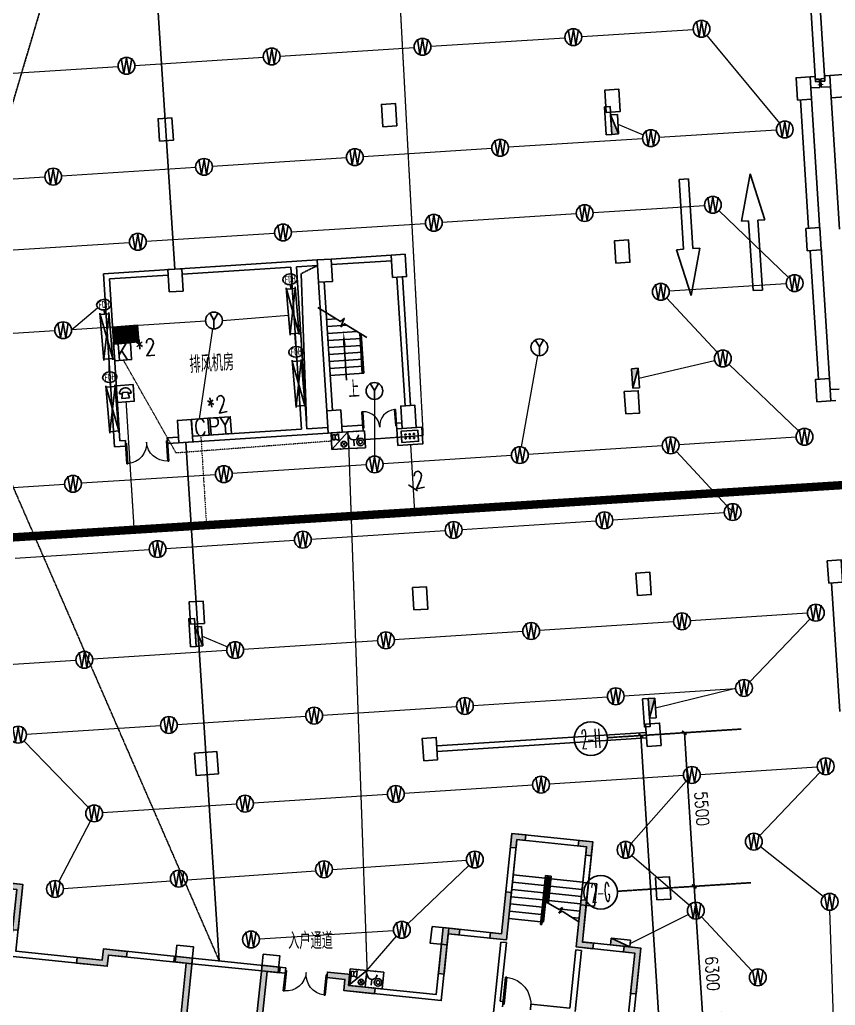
# Model space of a CAD drawing. Extents: x -781653 to 929899, y -292639 to -18670.
# Drawn here: x -166968 to -137825, y -171600 to -136385 of the extents above; entities that cross this region are included whole.
import ezdxf
from ezdxf.enums import TextEntityAlignment as Align

# ---------------------------------------------------------------- set-up
doc = ezdxf.new("R2010")
doc.units = 0
doc.header["$LTSCALE"] = 10
doc.header["$MEASUREMENT"] = 0
for name, pattern in [('ACAD_ISO11W100', [33.5, 12, -3, 12, -3, 0.5, -3]), ('BORDER', [1.75, 0.5, -0.25, 0.5, -0.25, 0, -0.25]), ('CENTER', [2, 1.25, -0.25, 0.25, -0.25]), ('DASH', [0.35, 0.25, -0.1]), ('DASHDOT', [1, 0.5, -0.25, 0, -0.25]), ('DASHED', [0.75, 0.5, -0.25]), ('DIVIDE2', [0.625, 0.25, -0.125, 0, -0.125, 0, -0.125])]:
    doc.linetypes.add(name, pattern=pattern)
doc.layers.get('0').update_dxf_attribs({"linetype": 'CONTINUOUS'})
doc.layers.get('Defpoints').update_dxf_attribs({"linetype": 'CONTINUOUS'})
for name, color, linetype in [('A-STAIRS', 9, 'CONTINUOUS'), ('AC-DUCT', 4, 'CONTINUOUS'), ('AXIS', 3, 'CONTINUOUS'), ('AXIS_TEXT', 7, 'CONTINUOUS'), ('COLU', 1, 'CONTINUOUS'), ('DIM_SYMB', 3, 'CONTINUOUS'), ('DOTE', 8, 'CENTER'), ('JPS-X', 1, 'BORDER'), ('JPS-XHS', 7, 'CONTINUOUS'), ('K-防火阀', 7, 'CONTINUOUS'), ('PUB_DIM', 3, 'CONTINUOUS'), ('RD-equip', 3, 'CONTINUOUS'), ('RD-text', 4, 'CONTINUOUS'), ('road', 7, 'CONTINUOUS'), ('solid', 252, 'CONTINUOUS'), ('STAIR', 9, 'CONTINUOUS'), ('TEXT', 7, 'CONTINUOUS'), ('wall', 8, 'CONTINUOUS'), ('wall-jg', 7, 'CONTINUOUS'), ('WINDOW', 4, 'CONTINUOUS'), ('消防加墙', 2, 'CONTINUOUS'), ('结构墙', 7, 'CONTINUOUS'), ('行车方向', 4, 'CONTINUOUS'), ('行车线', 207, 'CONTINUOUS')]:
    doc.layers.add(name, color=color, linetype=linetype)
doc.layers.add('RD-line', color=2, linetype='CONTINUOUS', lineweight=0)
doc.layers.get('DOTE').off()
doc.styles.add('_TCH_AXIS', font='COMPLEX', dxfattribs={"bigfont": 'GBCBIG'})
doc.styles.add('COMPLEX', font='COMPLEX')
doc.styles.add('DIM_FONT', font='SIMPLEX', dxfattribs={"width": 0.8, "bigfont": 'HZTXT'})
doc.styles.add('FS1', font='txt4', dxfattribs={"width": 0.8, "bigfont": 'fstxt'})
doc.styles.add('FS2', font='tjromans.shx', dxfattribs={"width": 0.8, "bigfont": 'tjhztxt.shx'})
doc.styles.add('K-KHZ', font='', dxfattribs={"width": 0.8})
doc.styles.get("Standard").update_dxf_attribs({"font": 'GBENOR', "bigfont": 'GBCBIG'})
doc.styles.get('K-KHZ').set_extended_font_data('SimSun')
doc.dimstyles.new('DIMN300', dxfattribs={"dimscale": 3, "dimtxt": 300, "dimasz": 100, "dimexe": 250, "dimexo": 300, "dimgap": 150, "dimtad": 1, "dimdec": 0, "dimzin": 0, "dimdsep": 46, "dimtxsty": 'DIM_FONT', "dimblk": 'ARCHTICK', "dimcen": 0.09, "dimclrt": 7, "dimazin": 2, "dimtfac": 1, "dimtdec": 0, "dimtix": 1, "dimtmove": 2, "dimatfit": 3, "dimfxl": 0, "dimtolj": 1, "dimtzin": 0, "dimarcsym": 0})

# ---------------------------------------------------------------- blocks, each defined once
blk = doc.blocks.new('$DorLib2D$00000001')
for p, q in [((0.45, 0.975), (0.5, 0.975)), ((0.45, 0), (0.45, 0.975)), ((0.5, 0), (0.5, 0.975)), ((0.5, 0), (0.45, 0))]:
    blk.add_line(p, q)
at = {"lineweight": 13}
blk.add_arc((0.475, 0), 0.975, 91.4693, 180, dxfattribs=at)
blk = doc.blocks.new('A$C48097694')
at = {"layer": 'DIM_SYMB', "color": 8}
blk.add_lwpolyline([(32750, 13670, 0, 0, 0), (32750, 15593, 0, 0, 0), (34050, 15593, 0, 0, 0), (34050, 14750, 80, 0, 0), (34050, 14450, 0, 0, 0)], format="xyseb", dxfattribs=at)
at = {"layer": 'STAIR', "color": 8}
for p, q in [((33300, 15230), (32150, 15230)), ((33300, 15330), (33500, 15330)), ((33300, 15330), (33300, 13570)), ((33350, 15280), (33350, 13570)), ((33350, 15280), (33450, 15280)), ((33400, 15230), (33350, 15230)), ((33400, 15230), (33400, 14397)), ((33400, 15230), (33450, 15230)), ((33400, 15230), (33400, 13670)), ((33450, 15280), (33450, 14374)), ((33500, 15330), (33500, 14352)), ((33500, 15230), (34650, 15230)), ((33300, 14970), (32150, 14970)), ((33400, 14970), (33350, 14970)), ((33400, 14970), (33450, 14970)), ((33500, 14970), (34650, 14970)), ((33300, 14710), (32150, 14710)), ((33300, 14450), (32150, 14450)), ((33400, 14710), (33350, 14710)), ((33400, 14450), (33350, 14450)), ((33400, 14710), (33450, 14710)), ((33400, 14450), (33450, 14450)), ((33500, 14710), (34650, 14710)), ((33500, 14450), (34650, 14450)), ((33300, 14190), (32150, 14190)), ((33400, 14190), (33350, 14190)), ((33911, 14172), (33400, 14397)), ((34017, 14253), (33911, 14172)), ((33912, 14037), (34017, 14253)), ((34018, 14119), (33912, 14037)), ((33987, 14190), (34650, 14190)), ((34650, 13804), (34018, 14119)), ((33300, 13930), (32150, 13930)), ((33400, 13930), (33350, 13930)), ((34397, 13930), (34650, 13930)), ((33300, 13670), (32150, 13670)), ((33350, 13570), (33300, 13570)), ((33400, 13670), (33350, 13670))]:
    blk.add_line(p, q, dxfattribs=at)
at = {"layer": 'wall', "color": 8}
for p, q in [((31950, 10600), (31950, 12800)), ((31950, 12800), (32150, 12800)), ((32150, 10700), (32150, 12800)), ((34650, 12800), (34650, 10700)), ((34850, 12800), (34650, 12800)), ((34850, 12800), (34850, 10600)), ((31950, 9700), (31950, 10600)), ((32250, 10700), (32150, 10700)), ((32250, 10500), (32250, 10700)), ((34650, 10700), (33250, 10700)), ((33250, 10700), (33250, 10500))]:
    blk.add_line(p, q, dxfattribs=at)
at = {"layer": 'WINDOW', "color": 8, "xscale": -1000, "yscale": 1000, "zscale": -1000}
blk.add_blockref('$DorLib2D$00000001', (32750, 10600), dxfattribs=at)
blk = doc.blocks.new('A$C2AE17321')
at = {"layer": 'solid'}
h = blk.add_hatch(color=256, dxfattribs=at)
h.paths.add_polyline_path([(32050, 16700), (31950, 16700), (31950, 16600), (32050, 16600)])
h.paths.add_polyline_path([(32450, 16700), (32050, 16700), (32050, 16600), (32450, 16600)])
h.paths.add_polyline_path([(32450, 16600), (32050, 16600), (32050, 16200), (32150, 16200), (32150, 16500), (32450, 16500)])
h.paths.add_polyline_path([(32050, 16600), (31950, 16600), (31950, 16200), (32050, 16200)])
h = blk.add_hatch(color=256, dxfattribs=at)
h.paths.add_polyline_path([(34750, 16700), (34350, 16700), (34350, 16600), (34750, 16600)])
h.paths.add_polyline_path([(34850, 16700), (34750, 16700), (34750, 16600), (34850, 16600)])
h.paths.add_polyline_path([(34850, 16600), (34750, 16600), (34750, 16200), (34850, 16200)])
h.paths.add_polyline_path([(34750, 16600), (34350, 16600), (34350, 16500), (34650, 16500), (34650, 16200), (34750, 16200)])
for points in [[(31950, 13100), (31950, 14600), (32150, 14600), (32150, 14400), (32150, 12900), (31550, 12900), (31550, 13100)], [(35250, 13100), (35250, 12900), (34650, 12900), (34650, 14400), (34650, 14600), (34850, 14600), (34850, 13100)], [(14550, 12900), (14550, 11450), (14750, 11450), (14750, 13100), (14150, 13100), (14150, 12900)], [(30050, 12900), (30050, 11450), (29850, 11450), (29850, 13100), (30450, 13100), (30450, 12900)], [(36950, 13100), (36950, 11450), (36750, 11450), (36750, 12900), (36350, 12900), (36350, 13100)], [(18050, 10900), (18700, 10900), (18700, 11100), (17850, 11100), (17850, 10700), (16950, 10700), (16950, 10500), (18050, 10500)], [(21050, 11100), (21050, 9100), (20850, 9100), (20850, 10900), (20400, 10900), (20400, 11100)], [(23550, 11100), (23550, 9100), (23750, 9100), (23750, 10900), (24200, 10900), (24200, 11100)], [(26550, 10900), (25900, 10900), (25900, 11100), (26750, 11100), (26750, 10700), (27650, 10700), (27650, 10500), (26550, 10500)]]:
    blk.add_hatch(color=256, dxfattribs=at).paths.add_polyline_path(points)
at = {"layer": 'wall-jg'}
for points in [[(31950, 16200), (32150, 16200), (32150, 16500), (32450, 16500), (32450, 16700), (31950, 16700), (31950, 16200)], [(34850, 16200), (34650, 16200), (34650, 16500), (34350, 16500), (34350, 16700), (34850, 16700), (34850, 16200)], [(14150, 13100), (14750, 13100), (14750, 11450), (14550, 11450), (14550, 12900), (14150, 12900), (14150, 13100)], [(30450, 13100), (29850, 13100), (29850, 11450), (30050, 11450), (30050, 12900), (30450, 12900), (30450, 13100)], [(36350, 13100), (36950, 13100), (36950, 11450), (36750, 11450), (36750, 12900), (36350, 12900), (36350, 13100)]]:
    blk.add_lwpolyline(points, dxfattribs=at)
for points in [[(32150, 14600), (31950, 14600), (31950, 13100), (31550, 13100), (31550, 12900), (32150, 12900), (32150, 14400), (32150, 14400)], [(34850, 14600), (34850, 13100), (35250, 13100), (35250, 12900), (34650, 12900), (34650, 14400), (34650, 14400), (34650, 14600)], [(16950, 10500), (18050, 10500), (18050, 10900), (18700, 10900), (18700, 11100), (17850, 11100), (17850, 10700), (16950, 10700)], [(21050, 11100), (21050, 9100), (20850, 9100), (20850, 10900), (20400, 10900), (20400, 11100)], [(23550, 11100), (23550, 9100), (23750, 9100), (23750, 10900), (24200, 10900), (24200, 11100)], [(27650, 10500), (26550, 10500), (26550, 10900), (25900, 10900), (25900, 11100), (26750, 11100), (26750, 10700), (27650, 10700)]]:
    blk.add_lwpolyline(points, close=True, dxfattribs=at)
blk = doc.blocks.new('$DorLib2D$00000002')
for p, q in [((-0.5, 0), (-0.5, 0.4875)), ((-0.475, 0.4875), (-0.5, 0.4875)), ((-0.475, 0), (-0.475, 0.4875)), ((0.475, 0), (0.475, 0.4875)), ((0.475, 0.4875), (0.5, 0.4875)), ((0.5, 0), (0.5, 0.4875)), ((-0.5, 0), (-0.475, 0)), ((0.5, 0), (0.475, 0))]:
    blk.add_line(p, q)
at = {"lineweight": 13}
for centre, start, end in [((-0.4875, 0), 0, 88.53072), ((0.4875, 0), 91.46928, 180)]:
    blk.add_arc(centre, 0.4875, start, end, dxfattribs=at)
blk = doc.blocks.new('A$C1C157CE4')
at = {"layer": '行车线', "linetype": 'DASH', "ltscale": 3000}
for points in [[(4167, 2967), (1667, 2967), (1667, 3217), (0, 2800), (1667, 2383), (1667, 2633), (4167, 2633)], [(2531, 833), (2531, 583), (31, 583), (31, 250), (2531, 250), (2531, 0), (4198, 417)]]:
    blk.add_lwpolyline(points, close=True, dxfattribs=at)
blk = doc.blocks.new('A$C24C54C7C')
at = {"layer": 'DIM_SYMB', "linetype": 'ByBlock'}
blk.add_lwpolyline([(1681, 0), (903, 550), (766, 454), (902, 743), (765, 647), (0, 1188)], dxfattribs=at)
at = {"layer": 'STAIR', "linetype": 'ByBlock'}
for p, q in [((196, 2455), (1396, 2455)), ((196, 1049), (196, 2455)), ((196, 2205), (1396, 2205)), ((246, 1014), (246, 2455)), ((196, 1955), (1396, 1955)), ((196, 1705), (1396, 1705)), ((196, 1455), (1396, 1455)), ((196, 1205), (1396, 1205)), ((330, 955), (1396, 955)), ((683, 705), (1396, 705)), ((1037, 455), (1396, 455))]:
    blk.add_line(p, q, dxfattribs=at)
blk.add_lwpolyline([(821, 1155), (821, 2665)], dxfattribs=at)
blk.add_lwpolyline([(821, 895, 0, 100, 0), (821, 1415, 200, 200, 0)], format="xyseb", dxfattribs=at)
blk = doc.blocks.new('A$C7EC620A8')
at = {"layer": 'COLU'}
for points in [[(210121, 80678), (210620, 80710), (210569, 81508), (210070, 81476), (210121, 80678)], [(211319, 80755), (211818, 80787), (211766, 81585), (211268, 81553), (211319, 80755)], [(203286, 80238), (203784, 80270), (203733, 81068), (203234, 81036), (203286, 80238)], [(195302, 79724), (195801, 79756), (195750, 80555), (195251, 80523), (195302, 79724)], [(187319, 79211), (187817, 79243), (187766, 80041), (187267, 80009), (187319, 79211)], [(210468, 75289), (210967, 75321), (210916, 76119), (210417, 76087), (210468, 75289)], [(203632, 74849), (204131, 74881), (204080, 75679), (203581, 75647), (203632, 74849)], [(195649, 74335), (196148, 74367), (196096, 75166), (195597, 75134), (195649, 74335)], [(193004, 74165), (193503, 74197), (193452, 74996), (192953, 74964), (193004, 74165)], [(187665, 73822), (188164, 73854), (188113, 74652), (187614, 74620), (187665, 73822)], [(210815, 69900), (211314, 69932), (211262, 70730), (210763, 70698), (210815, 69900)], [(203979, 69460), (204478, 69492), (204427, 70291), (203928, 70259), (203979, 69460)], [(195995, 68947), (196494, 68979), (196443, 69777), (195944, 69745), (195995, 68947)], [(193351, 68776), (193850, 68808), (193799, 69607), (193300, 69575), (193351, 68776)], [(188012, 68433), (188511, 68465), (188460, 69263), (187961, 69231), (188012, 68433)], [(211232, 63413), (211731, 63446), (211680, 64244), (211181, 64212), (211232, 63413)], [(204396, 62974), (204895, 63006), (204844, 63804), (204345, 63772), (204396, 62974)], [(196413, 62460), (196912, 62492), (196860, 63290), (196361, 63258), (196413, 62460)], [(188429, 61946), (188928, 61978), (188877, 62777), (188378, 62745), (188429, 61946)], [(188429, 61946), (188928, 61978), (188877, 62777), (188378, 62745), (188429, 61946)], [(204743, 57585), (205242, 57617), (205191, 58415), (204692, 58383), (204743, 57585)], [(196760, 57071), (197258, 57103), (197207, 57902), (196708, 57869), (196760, 57071)], [(188575, 57346), (189373, 57398), (189425, 56599), (188626, 56548)], [(205096, 52096), (205595, 52128), (205544, 52927), (205045, 52894), (205096, 52096)], [(202367, 51926), (202864, 51875), (202946, 52671), (202449, 52722), (202367, 51926)], [(197059, 51147), (197656, 51086), (197594, 50489), (196997, 50550)], [(187942, 50478), (188539, 50416), (188478, 49819), (187881, 49881)], [(191026, 50160), (191623, 50099), (191561, 49502), (190965, 49563)]]:
    blk.add_lwpolyline(points, close=True, dxfattribs=at)
at = {"layer": '结构墙', "linetype": 'ByBlock'}
for p, q in [((210744, 81519), (210569, 81508)), ((211093, 81542), (211268, 81553)), ((210919, 81130), (210595, 81109)), ((210969, 81133), (211293, 81154)), ((210517, 76094), (210221, 80684)), ((210922, 76020), (210608, 80909)), ((211621, 76064), (211306, 80954)), ((210961, 75421), (211275, 70531)), ((210568, 75295), (210863, 70705)), ((211612, 70352), (211288, 70331)), ((211488, 69943), (211314, 69932)), ((211332, 63420), (211627, 58829))]:
    blk.add_line(p, q, dxfattribs=at)
at = {"layer": '结构墙'}
for p, q in [((210750, 81420), (210744, 81519)), ((210900, 81429), (210750, 81420)), ((210919, 81130), (210900, 81429)), ((211099, 81442), (210950, 81432)), ((210969, 81133), (210950, 81432)), ((211099, 81442), (211093, 81542))]:
    blk.add_line(p, q, dxfattribs=at)
blk = doc.blocks.new('_ArchTick')
at = {"color": 0, "linetype": 'ByBlock', "const_width": 0.4}
blk.add_lwpolyline([(-0.5, -0.5), (0.5, 0.5)], dxfattribs=at)
blk = doc.blocks.new('*D273')
at = {"layer": 'Defpoints', "color": 0}
for p in [(208942, 59609), (206468, 59450), (209347, 53322)]:
    blk.add_point(p, dxfattribs=at)
at = {"layer": 'PUB_DIM', "color": 0, "lineweight": -2}
for p, q in [((208493, 59580), (206093, 59426)), ((206872, 53163), (206468, 59450)), ((208898, 53293), (206498, 53139))]:
    blk.add_line(p, q, dxfattribs=at)
at = {"layer": 'PUB_DIM', "color": 0, "lineweight": -2, "xscale": 150, "yscale": 150, "zscale": 150}
for p, rotation in [((206468, 59450), 93.68132167065988), ((206872, 53163), 273.6813216706599)]:
    blk.add_blockref('_ArchTick', p, dxfattribs=dict(at, rotation=rotation))
at = {"layer": 'PUB_DIM', "color": 7, "insert": (207119, 56335), "char_height": 450, "attachment_point": 5, "rotation": 273.6813, "style": 'DIM_FONT'}
blk.add_mtext('\\A1;6300', dxfattribs=at)
blk = doc.blocks.new('*D274')
at = {"layer": 'Defpoints', "color": 0}
for p in [(206115, 64938), (208589, 65098), (208942, 59609)]:
    blk.add_point(p, dxfattribs=at)
at = {"layer": 'PUB_DIM', "color": 0, "lineweight": -2}
for p, q in [((208140, 65069), (205740, 64914)), ((206468, 59450), (206115, 64938)), ((208493, 59580), (206093, 59426))]:
    blk.add_line(p, q, dxfattribs=at)
at = {"layer": 'PUB_DIM', "color": 0, "lineweight": -2, "xscale": 150, "yscale": 150, "zscale": 150}
for p, rotation in [((206115, 64938), 93.68132167065988), ((206468, 59450), 273.6813216706599)]:
    blk.add_blockref('_ArchTick', p, dxfattribs=dict(at, rotation=rotation))
at = {"layer": 'PUB_DIM', "color": 7, "insert": (206740, 62223), "char_height": 450, "attachment_point": 5, "rotation": 273.6813, "style": 'DIM_FONT'}
blk.add_mtext('\\A1;5500', dxfattribs=at)
blk = doc.blocks.new('*D275')
at = {"layer": 'Defpoints', "color": 0}
for p in [(204556, 64838), (208589, 65098), (211215, 24282)]:
    blk.add_point(p, dxfattribs=at)
at = {"layer": 'PUB_DIM', "color": 0, "lineweight": -2}
for p, q in [((208140, 65069), (204182, 64814)), ((207182, 24022), (204556, 64838)), ((210766, 24253), (206808, 23998))]:
    blk.add_line(p, q, dxfattribs=at)
at = {"layer": 'PUB_DIM', "color": 0, "lineweight": -2, "xscale": 150, "yscale": 150, "zscale": 150}
for p, rotation in [((204556, 64838), 93.68132167043217), ((207182, 24022), 273.6813216704322)]:
    blk.add_blockref('_ArchTick', p, dxfattribs=dict(at, rotation=rotation))
at = {"layer": 'PUB_DIM', "color": 7, "insert": (206318, 44459), "char_height": 450, "attachment_point": 5, "rotation": 273.6813, "style": 'DIM_FONT'}
blk.add_mtext('\\A1;40900', dxfattribs=at)
blk = doc.blocks.new('_AXISO')
blk.add_circle((0, 0), 0.5)
at = {"layer": 'AXIS_TEXT', "style": 'COMPLEX', "width": 1.041667}
blk.add_attdef('A', text='', height=0.56, dxfattribs=at).set_placement((-0.25, -0.28), (0.25, -0.28), align=Align.FIT)
blk = doc.blocks.new('yy')
at = {"layer": 'RD-equip'}
blk.add_circle((0, 0), 200, dxfattribs=at)
at = {"layer": 'RD-equip', "color": 4, "style": 'FS1', "width": 0.8}
blk.add_attdef('Y', text='', height=360, dxfattribs=at).set_placement((0, 0), align=Align.MIDDLE)
blk = doc.blocks.new('$equip$00001630')
for p, q in [((-0.5, 0), (-0.5, -1)), ((0.5, 0), (-0.5, 0)), ((0.5, -1), (0.5, 0)), ((-0.169, -0.5), (-0.169, -0.85)), ((-0.5, -1), (0.5, -1))]:
    blk.add_line(p, q)
for radius in [0.226, 0.113]:
    blk.add_circle((0.227, -0.64), radius)
blk.add_arc((-0.169, -0.2), 0.3, 180, 0)
for p in [(0, 0), (-0.5, -0.5), (0.5, -0.5), (0, -1)]:
    blk.add_point(p)
at = {"flags": 9}
blk.add_attdef('A', (0, 0), '', height=0.00002, dxfattribs=at)
blk.add_attdef('B', text='', height=0.4, dxfattribs=at).set_placement((0.884, -0.7), align=Align.MIDDLE_CENTER)
blk = doc.blocks.new('$equip$00001636')
for p, q in [((0.5, 0), (-0.5, 0)), ((0.5, 0), (-0.5, -1)), ((-0.5, 0), (-0.5, -1)), ((0.5, -1), (0.5, 0)), ((-0.417, -0.135, 0), (-0.417, -0.435, 0)), ((-0.269, -0.135, 0), (-0.417, -0.135, 0)), ((-0.417, -0.435, 0), (-0.269, -0.435, 0)), ((-0.269, -0.185, 0), (-0.069, -0.085, 0)), ((-0.269, -0.435, 0), (-0.269, -0.135, 0)), ((-0.069, -0.485, 0), (-0.269, -0.385, 0)), ((-0.069, -0.085, 0), (-0.069, -0.485, 0)), ((-0.5, -1), (0.5, -1)), ((0.105, -0.602), (0.344, -0.841)), ((0.105, -0.841), (0.344, -0.602))]:
    blk.add_line(p, q)
blk.add_circle((0.225, -0.722), 0.169)
for p in [(0, 0), (-0.5, -0.5), (0.5, -0.5), (0, -1)]:
    blk.add_point(p)
at = {"flags": 9}
blk.add_attdef('A', (0, 0), '', height=0.00002, dxfattribs=at)
blk.add_attdef('B', text='', height=0.4, dxfattribs=at).set_placement((0.884, -0.7), align=Align.MIDDLE_CENTER)
blk = doc.blocks.new('sdfgsdgsdgdsg')
at = {"layer": 'RD-equip', "xscale": 600, "yscale": 600, "zscale": 600, "rotation": 359.9999999999889}
for name, p in [('$equip$00001636', (-300, 600)), ('$equip$00001630', (300, 600))]:
    blk.add_blockref(name, p, dxfattribs=at)
blk = doc.blocks.new('DXHS')
at = {"layer": 'JPS-XHS'}
blk.add_hatch(color=256, dxfattribs=at).paths.add_polyline_path([(-350, 240), (-350, 0), (350, 0)])
at = {"layer": 'JPS-XHS', "linetype": 'Continuous'}
for p, q in [((-350, 240), (-350, 0)), ((-350, 240), (350, 240)), ((-350, 0), (350, 0)), ((350, 240), (350, 0))]:
    blk.add_line(p, q, dxfattribs=at)
at = {"layer": 'JPS-XHS'}
blk.add_line((-350, 240), (350, 0), dxfattribs=at)
blk = doc.blocks.new('XFDH')
at = {"color": 4}
for p, q in [((-73, 0), (-139, 0)), ((-94, -111), (-67, 29)), ((-67, 29), (62, 29)), ((94, -111), (62, 29)), ((139, 0), (71, 0)), ((0, -111), (-94, -111)), ((0, -111), (94, -111))]:
    blk.add_line(p, q, dxfattribs=at)
blk.add_ellipse((0, 0), major_axis=(98.3, 98.3), ratio=1, start_param=5.497787, end_param=8.63938, dxfattribs=at)
at = {"layer": 'RD-equip'}
blk.add_lwpolyline([(-201, 200), (199, 200), (199, -200), (-201, -200)], close=True, dxfattribs=at)
blk = doc.blocks.new('fsdgsdgdfgdgdgdg')
at = {"layer": 'RD-equip', "color": 4}
for p, q in [((-41, 567), (-12, 601)), ((-39, 534), (21, 603)), ((-36, 500), (55, 606)), ((-34, 467), (89, 608)), ((-31, 433), (122, 610)), ((-29, 399), (156, 613)), ((-26, 366), (189, 615)), ((-24, 332), (223, 618)), ((-22, 299), (257, 620)), ((-19, 265), (290, 623)), ((-17, 231), (324, 625)), ((-14, 198), (357, 627)), ((-12, 164), (391, 630)), ((-9, 131), (425, 632)), ((-7, 97), (458, 635)), ((-5, 64), (492, 637)), ((-2, 30), (525, 639)), ((4, 0), (559, 642)), ((37, 3), (593, 644)), ((71, 5), (626, 647)), ((104, 8), (660, 649)), ((138, 10), (693, 652)), ((172, 12), (727, 654)), ((205, 15), (760, 656)), ((239, 17), (794, 659)), ((272, 20), (828, 661)), ((306, 22), (854, 656)), ((340, 25), (857, 622)), ((373, 27), (859, 589)), ((407, 29), (862, 555)), ((440, 32), (864, 521)), ((474, 34), (866, 488)), ((507, 37), (869, 454)), ((541, 39), (871, 421)), ((575, 41), (874, 387)), ((608, 44), (876, 353)), ((642, 46), (879, 320)), ((675, 49), (881, 286)), ((709, 51), (883, 253)), ((743, 54), (886, 219)), ((776, 56), (888, 186)), ((810, 58), (891, 152)), ((843, 61), (893, 118)), ((877, 63), (896, 85))]:
    blk.add_line(p, q, dxfattribs=at)
at = {"layer": 'RD-equip'}
blk.add_lwpolyline([(-43, 598), (854, 663), (897, 65), (0, 0)], close=True, dxfattribs=at)
blk = doc.blocks.new('FI1600K')
at = {"layer": 'K-防火阀'}
for p, q in [((0, -50), (0, 1650)), ((320, 1600), (0, 0)), ((0, 1600), (320, 0)), ((0, 1600), (320, 1600)), ((160, 1600), (160, 1750)), ((320, -50), (320, 1650)), ((0, 0), (320, 0))]:
    blk.add_line(p, q, dxfattribs=at)
at = {"layer": 'K-防火阀', "const_width": 25}
blk.add_lwpolyline([(148, 801, 1), (172, 801, 1)], format="xyb", close=True, dxfattribs=at)
at = {"layer": 'K-防火阀'}
blk.add_ellipse((160, 1940), major_axis=(255, 0), ratio=0.74203, dxfattribs=at)
at = {"layer": 'K-防火阀', "style": 'K-KHZ', "width": 0.65, "flags": 4}
blk.add_attdef('F', text='', height=250, dxfattribs=at).set_placement((160, 1820), align=Align.CENTER)
blk = doc.blocks.new('dafsdgdgdfgh')
at = {"layer": 'RD-equip'}
blk.add_lwpolyline([(300, 400), (300, 0), (-300, 0), (-300, 400)], close=True, dxfattribs=at)
at = {"layer": 'RD-text'}
for points in [[(200, 333), (200, 67), (-200, 67), (-200, 333)], [(-113, 257), (-87, 257), (-87, 237), (-113, 237)], [(-13, 257), (13, 257), (13, 237), (-13, 237)], [(87, 257), (113, 257), (113, 237), (87, 237)], [(-113, 163), (-87, 163), (-87, 143), (-113, 143)], [(-13, 163), (13, 163), (13, 143), (-13, 143)], [(87, 163), (113, 163), (113, 143), (87, 143)]]:
    blk.add_lwpolyline(points, close=True, dxfattribs=at)
blk = doc.blocks.new('A$C447C5B7F')
at = {"layer": 'AXIS', "linetype": 'ByBlock'}
for p, q in [((208140.1, 65068.7), (203371.3, 64761.8)), ((208493.2, 59580), (203724.5, 59273.2))]:
    blk.add_line(p, q, dxfattribs=at)
ref = blk.add_blockref('_AXISO', (202772.6, 64723.3), dxfattribs=dict(at, xscale=1199.999999999985, yscale=1200, zscale=1200, rotation=3.681324481265944))
ref.add_attrib('A', '2-H', dxfattribs={"layer": 'AXIS_TEXT', "linetype": 'ByBlock', "height": 678.82, "rotation": 3.68132, "style": '_TCH_AXIS', "width": 0.318182}).set_placement((202455.7, 64362.8), (203133.1, 64406.4), align=Align.FIT)
ref = blk.add_blockref('_AXISO', (203125.7, 59234.7), dxfattribs=dict(at, xscale=1199.999999999985, yscale=1200, zscale=1200, rotation=3.681324481265944))
ref.add_attrib('A', '2-G', dxfattribs={"layer": 'AXIS_TEXT', "linetype": 'ByBlock', "height": 678.82, "rotation": 3.68132, "style": '_TCH_AXIS', "width": 0.328125}).set_placement((202808.8, 58874.2), (203486.2, 58917.8), align=Align.FIT)
at = {"layer": 'PUB_DIM'}
dim = blk.add_aligned_dim(p1=(211215.2, 24282), p2=(208589.2, 65097.6), distance=4041.2, dimstyle='DIMN300', override={"dimscale": 1.5}, dxfattribs=at)
dim.commit()
dim.dimension.update_dxf_attribs({"geometry": '*D275', "text_midpoint": (206318.4, 44459.2)})
for base, p1, p2, picture, middle in [((206114.5, 64938.3), (208942.3, 59608.9), (208589.2, 65097.6), '*D274', (206740.2, 62222.9)), ((206467.7, 59449.7), (209346.8, 53321.9), (208942.3, 59608.9), '*D273', (207119, 56335.1))]:
    dim = blk.add_linear_dim(base=base, p1=p1, p2=p2, angle=273.68132, dimstyle='DIMN300', override={"dimscale": 1.5}, dxfattribs=at)
    dim.commit()
    dim.dimension.update_dxf_attribs({"geometry": picture, "text_midpoint": middle})

msp = doc.modelspace()

# ---------------------------------------------------------------- linework, layer by layer
at = {"layer": 'A-STAIRS', "linetype": 'DASH', "ltscale": 5}
for p, q in [((-175953.5, -168754.8), (-162774, -124402.7)), ((-178656.9, -126737.3), (-159839.5, -170012.4))]:
    msp.add_line(p, q, dxfattribs=at)
at = {"layer": 'A-STAIRS'}
for p, q in [((-162776.2, -124368.3), (-161429.7, -145296.2)), ((-161031.7, -151483.4), (-159839.5, -170012.4))]:
    msp.add_line(p, q, dxfattribs=at)
at = {"layer": 'A-STAIRS', "linetype": 'DASH'}
msp.add_lwpolyline([(-156716.3, -150804.9), (-156910.6, -145457.5), (-156327.4, -145168.3)], dxfattribs=at)
at = {"layer": 'RD-equip', "color": 4}
msp.add_line((-153070.3, -153009.3), (-152751.3, -153223.2), dxfattribs=at)
at = {"layer": 'RD-equip'}
for points in [[(-163613.2, -147971.9), (-163014.8, -147928.7), (-162971.6, -148527.2), (-163570, -148570.4)], [(-160838.2, -150669.3), (-160239.8, -150626.1), (-160196.6, -151224.6), (-160795, -151267.8)], [(-160239.8, -150626.1), (-159441.8, -150568.6), (-159398.6, -151167), (-160196.6, -151224.6)]]:
    msp.add_lwpolyline(points, close=True, dxfattribs=at)
at = {"layer": 'RD-line', "color": 1, "linetype": 'ACAD_ISO11W100', "ltscale": 0.05}
for p, q in [((-153477.1, -133976.2), (-152555.8, -151238.1)), ((-154628.3, -151379.7), (-152555.8, -151238.1)), ((-155212.1, -151710.1), (-154558.8, -170355.2))]:
    msp.add_line(p, q, dxfattribs=at)
at = {"layer": 'RD-line'}
for p, q in [((-146885.6, -136988.1), (-142901.3, -136731.7)), ((-142410.9, -136943.8), (-139821.8, -140078.1)), ((-152274.4, -137334.8), (-147484.3, -137026.6)), ((-157663.3, -137681.5), (-152873.2, -137373.3)), ((-162852.6, -138015.4), (-158262.1, -137720)), ((-168241.4, -138362.1), (-163451.3, -138053.9)), ((-145589.5, -140118.5), (-144689.6, -140500)), ((-139930.1, -140328.7), (-144114, -140597.9)), ((-144712.8, -140636.4), (-149502.8, -140944.6)), ((-150101.6, -140983.1), (-154692.1, -141278.5)), ((-155290.9, -141317), (-160081, -141625.2)), ((-160679.7, -141663.7), (-165469.8, -141971.9)), ((-166068.6, -142010.4), (-170659.1, -142305.8)), ((-151869.9, -143621.8), (-147079.8, -143313.6)), ((-146481.1, -143275.1), (-142496.8, -143018.7)), ((-141980.8, -143207.1), (-139494.2, -145590.5)), ((-157258.8, -143968.5), (-152468.7, -143660.3)), ((-162448.1, -144302.4), (-157857.5, -144007)), ((-167836.9, -144649.1), (-163046.8, -144340.9)), ((-139577, -145817.3), (-143760.9, -146086.5)), ((-143855.9, -146325.4), (-142048.6, -148268.5)), ((-165116.7, -147460.5), (-164182.1, -146674.7)), ((-160326.6, -147152.3), (-165116.7, -147460.5)), ((-159727.2, -147133.1), (-157363.6, -146937.8)), ((-165715.5, -147499.1), (-170306, -147794.4)), ((-160539, -150647.7), (-160070.4, -147430)), ((-157149, -147592.1), (-157110.2, -148061.3)), ((-163771.1, -148970.9), (-163775.4, -148553.5)), ((-149042.5, -151645.9), (-148452.5, -148384.8)), ((-144845.5, -149189.4), (-142136.4, -148556.4)), ((-141627.7, -148695.7), (-139141.1, -151079.1)), ((-154291.9, -149949.6), (-154286.1, -151975)), ((-139223.9, -151306), (-143407.7, -151575.2)), ((-153008.3, -151568.4), (-152856.6, -153977)), ((-144006.5, -151613.7), (-148796.6, -151921.9)), ((-149395.3, -151960.4), (-153985.8, -152255.8)), ((-141695.5, -153757.1), (-143502.8, -151814.1)), ((-154584.6, -152294.3), (-159374.7, -152602.5)), ((-159973.5, -152641), (-164763.6, -152949.2)), ((-165362.3, -152987.7), (-169952.8, -153283.1)), ((-141491.1, -153976.8), (-141620.1, -153838.1)), ((-145774.8, -154252.4), (-141790.5, -153996)), ((-151163.7, -154599.1), (-146373.6, -154290.9)), ((-156552.5, -154945.8), (-151762.4, -154637.6)), ((-161741.8, -155279.7), (-157151.3, -154984.3)), ((-167130.6, -155626.4), (-162340.5, -155318.2)), ((-138819.4, -157593), (-143003.2, -157862.2)), ((-143602, -157900.7), (-148392.1, -158208.9)), ((-140879.5, -160046.7), (-138727.1, -157790.8)), ((-160445.7, -158410.1), (-159545.8, -158791.6)), ((-148990.8, -158247.4), (-153581.3, -158542.8)), ((-154180.1, -158581.3), (-158970.2, -158889.5)), ((-159569, -158928), (-164359.1, -159236.2)), ((-164957.8, -159274.7), (-169548.3, -159570.1)), ((-150759.1, -160886.1), (-145969.1, -160577.9)), ((-145370.3, -160539.4), (-141386, -160283)), ((-144247.6, -160975.3), (-141386.6, -160263.8)), ((-156148, -161232.8), (-151357.9, -160924.6)), ((-161337.3, -161566.7), (-156746.8, -161271.3)), ((-166726.1, -161913.4), (-161936, -161605.2)), ((-166816.9, -162148.3), (-164513.9, -164528.5)), ((-143248.8, -163389.3), (-148038.9, -163697.5)), ((-142650.1, -163350.8), (-138466.2, -163081.6)), ((-140526.4, -165535.4), (-138373.9, -163279.4)), ((-148637.7, -163736.1), (-153228.2, -164031.4)), ((-145117.8, -165822.5), (-143148.2, -163594.8)), ((-153827, -164069.9), (-158617.1, -164378.1)), ((-159215.8, -164416.7), (-164005.9, -164724.8)), ((-164443.4, -165010.4), (-165566.9, -167177.6)), ((-138261.1, -167715.1), (-140498.5, -165938.9)), ((-155794.4, -166750.2), (-151004.7, -166415)), ((-145089.3, -166243.2), (-143031.7, -168017.5)), ((-160986.1, -167113.7), (-156389.8, -166791.9)), ((-153097.4, -168694.8), (-150921.6, -166602)), ((-165405.7, -167423), (-161572.6, -167154.7)), ((-137832.1, -173844.9), (-138016.3, -168201.5)), ((-145153.4, -169393.8), (-143076.8, -168352.5)), ((-142600.7, -168434.3), (-140796.6, -170380.4)), ((-158403.1, -169230.3), (-153613, -168922.1)), ((-154558.8, -170355.2), (-153508.9, -169130.6))]:
    msp.add_line(p, q, dxfattribs=at)
at = {"layer": 'RD-line', "color": 1, "linetype": 'DASHDOT'}
for p, q in [((-161377.9, -151867), (-163260.2, -148548)), ((-155826.7, -151441.4), (-161377.9, -151867))]:
    msp.add_line(p, q, dxfattribs=at)
at = {"layer": 'RD-line', "color": 1, "linetype": 'DASH'}
msp.add_line((-163172, -150041.5), (-162884.2, -154608.7), dxfattribs=at)
at = {"layer": 'RD-line', "color": 1, "linetype": 'DIVIDE2'}
msp.add_line((-160495.8, -151246.2), (-160294.2, -154445.5), dxfattribs=at)
at = {"layer": 'RD-line', "linetype": 'DASHED', "const_width": 300}
msp.add_lwpolyline([(-196085.9, -156700.4), (-77969.3, -149259.1), (-76408, -175817.4), (-52452.8, -174022)], dxfattribs=at)
at = {"layer": 'STAIR'}
for p, q in [((-138916.7, -132549.4, 0), (-138528.3, -138587, 0)), ((-138587.4, -132528.2, 0), (-138198.9, -138565.8, 0)), ((-138528.3, -138587, 0), (-138198.9, -138565.8, 0)), ((-138527.3, -138601.9, 0), (-138528.3, -138587, 0)), ((-138527.3, -138601.9, 0), (-138198, -138580.7, 0)), ((-138198, -138580.7, 0), (-138198.9, -138565.8, 0))]:
    msp.add_line(p, q, dxfattribs=at)
at = {"layer": 'STAIR', "const_width": 30, "elevation": 0}
msp.add_lwpolyline([(-138255.5, -138699.7), (-138455.1, -138712.5)], dxfattribs=at)
at = {"layer": 'wall', "linetype": 'ByBlock'}
for p, q in [((-163974.5, -145459.9), (-156340.3, -144968.8)), ((-153695.7, -144798.6), (-155841.3, -144936.7)), ((-153682.9, -144998.2), (-155828.5, -145136.2)), ((-157275.5, -145229.3), (-156903.1, -151017.4)), ((-157075.9, -145216.5), (-156703.5, -151004.5)), ((-163576.4, -151647.1), (-163974.5, -145459.9)), ((-163389.6, -151434.7), (-163762, -145646.7)), ((-156288.9, -145767.1), (-155993.5, -150357.6)), ((-156089.3, -145754.3), (-155794, -150344.8)), ((-153494.7, -145587.3), (-153199.3, -150177.8)), ((-152999.7, -150165), (-153295.1, -145574.5)), ((-156903.1, -151017.4), (-160795, -151267.8)), ((-155955, -150956.4), (-156703.5, -151004.5)), ((-155456.1, -150924.3), (-154707.6, -150876.1)), ((-154707.6, -150876.1), (-154694.8, -151075.7)), ((-153510.1, -150799.1), (-153310.5, -150786.2)), ((-153510.1, -150799.1), (-153497.2, -150998.7)), ((-153297.6, -150985.8), (-153497.2, -150998.7)), ((-163190.1, -151421.9), (-163389.6, -151434.7)), ((-163177.2, -151621.5), (-163190.1, -151421.9)), ((-161294, -151299.9), (-161693.2, -151325.6)), ((-161680.3, -151525.2), (-161693.2, -151325.6)), ((-161680.3, -151525.2), (-155942.2, -151156)), ((-154694.8, -151075.7), (-155443.2, -151123.9)), ((-163576.4, -151647.1), (-163177.2, -151621.5)), ((-157462.6, -170257.2), (-157483.1, -170456.2)), ((-155970.5, -170410.9), (-155991, -170609.8))]:
    msp.add_line(p, q, dxfattribs=at)
at = {"layer": 'wall'}
for p, q in [((-161167.4, -145479.7), (-157275.5, -145229.3)), ((-157075.9, -145216.5), (-156327.4, -145168.3)), ((-163762, -145646.7), (-161666.4, -145511.8)), ((-144582.2, -161848.6), (-152066.7, -162330.2)), ((-144569.4, -162048.2), (-152053.9, -162529.8))]:
    msp.add_line(p, q, dxfattribs=at)
for points in [[(-175856.5, -168764.8), (-174165.4, -168939), (-173919.5, -166551.6), (-171830.6, -166766.7), (-171461.7, -163185.7), (-168577, -163482.8), (-168945.8, -167063.9), (-166856.9, -167279), (-167102.8, -169666.4), (-164019.1, -169984), (-163978.1, -169586.1), (-160794.9, -169914), (-157462.6, -170257.2)], [(-175877, -168963.7), (-173987, -169158.4), (-173741.1, -166771), (-171652.1, -166986.2), (-171283.3, -163405.1), (-168796.4, -163661.3), (-169165.3, -167242.3), (-167076.3, -167457.5), (-167322.2, -169844.9), (-163840.6, -170203.5), (-163799.7, -169805.6), (-160815.4, -170112.9), (-157483.1, -170456.2)], [(-154071.7, -171008.6), (-152082.2, -171213.5), (-151836.3, -168826.1), (-149747.4, -169041.3), (-149378.6, -165460.2), (-146493.8, -165757.3), (-146862.7, -169338.4), (-144773.7, -169553.6), (-145019.6, -171940.9), (-141935.9, -172258.5), (-141894.9, -171860.7), (-138711.8, -172188.5), (-139080.6, -175769.6), (-137737.7, -175907.9), (-138031.8, -178763)], [(-149593.7, -167549.2), (-149378.6, -165460.2), (-146493.8, -165757.3), (-146709, -167846.3)], [(-154092.2, -171207.5), (-151903.8, -171432.9), (-151657.9, -169045.6), (-149568.9, -169260.7), (-149200.1, -165679.7), (-146713.3, -165935.8), (-147082.1, -169516.9), (-144993.1, -169732), (-145239, -172119.4), (-141757.5, -172478), (-141716.5, -172080.1), (-138931.2, -172367), (-139300.1, -175948), (-137957.2, -176086.3), (-138234.2, -178776)], [(-149394.8, -167569.7), (-149200.1, -165679.7), (-146713.3, -165935.8), (-146907.9, -167825.8)], [(-155970.5, -170410.9), (-155124.9, -170498), (-155165.9, -170895.9), (-154071.7, -171008.6)], [(-155991, -170609.8), (-155344.4, -170676.4), (-155385.4, -171074.3), (-154092.2, -171207.5)]]:
    msp.add_lwpolyline(points, dxfattribs=at)
at = {"layer": '消防加墙'}
for points in [[(-146006.1, -140496), (-146070.3, -139498.1), (-145870.7, -139485.2), (-145806.5, -140483.2)], [(-160862.3, -158787.6), (-160926.5, -157789.7), (-160726.9, -157776.8), (-160662.7, -158774.8)], [(-144709.1, -160654.3), (-144644.9, -161652.3), (-144445.3, -161639.4), (-144509.6, -160641.5)]]:
    msp.add_lwpolyline(points, close=True, dxfattribs=at)

# ---------------------------------------------------------------- block references
at = {"xscale": 1.499999999988775, "yscale": 1.500000000007949, "zscale": 1.5, "rotation": 183.807170784515}
msp.add_blockref('dafsdgdgdfgh', (-153048.2, -150969.8), dxfattribs=at)
at = {"layer": 'A-STAIRS', "linetype": 'ByBlock', "rotation": 183.6813216700023}
msp.add_blockref('A$C24C54C7C', (-154638.4, -146555.3), dxfattribs=at)
at = {"layer": 'AC-DUCT', "rotation": 4.722042661300432}
for p in [(-157308.4, -147605.2), (-163963.8, -148514.3), (-157094.4, -150196.4), (-163749.8, -151105.4)]:
    msp.add_blockref('FI1600K', p, dxfattribs=at).add_auto_attribs({'F': 'FDH'})
at = {"layer": 'DOTE'}
msp.add_blockref('A$C447C5B7F', (-349332.1, -226799.4), dxfattribs=at)
at = {"layer": 'JPS-X', "xscale": -1, "rotation": 273.6813216706599}
for p in [(-145829, -140133.9), (-160685.2, -158425.5)]:
    msp.add_blockref('DXHS', p, dxfattribs=at)
at = {"layer": 'JPS-X'}
for p, rotation in [((-145085.1, -149204.8), 273.6813216706599), ((-144487.1, -160990.8), 273.6813216706599), ((-145513.9, -169477.3), 354.1193521056998)]:
    msp.add_blockref('DXHS', p, dxfattribs=dict(at, rotation=rotation))
at = {"layer": 'RD-equip', "xscale": 1.5, "yscale": 1.5, "zscale": 1.5}
for p, values in [((-142601.9, -136712.5), {'Y': 'W'}), ((-147185, -137007.3), {'Y': 'W'}), ((-152573.8, -137354.1), {'Y': 'W'}), ((-157962.7, -137700.8), {'Y': 'W'}), ((-163151.9, -138034.6), {'Y': 'W'}), ((-139630.8, -140309.4), {'Y': 'W'}), ((-144413.4, -140617.1), {'Y': 'W'}), ((-149802.2, -140963.8), {'Y': 'W'}), ((-154991.5, -141297.7), {'Y': 'W'}), ((-160380.4, -141644.4), {'Y': 'W'}), ((-165769.2, -141991.2), {'Y': 'W'}), ((-142197.4, -142999.5), {'Y': 'W'}), ((-146780.5, -143294.3), {'Y': 'W'}), ((-152169.3, -143641.1), {'Y': 'W'}), ((-162747.4, -144321.6), {'Y': 'W'}), ((-157558.2, -143987.8), {'Y': 'W'}), ((-139277.6, -145798.1), {'Y': 'W'}), ((-144060.2, -146105.8), {'Y': 'W'}), ((-160027.2, -147133.1), {'Y': 'Y'}), ((-165416.1, -147479.8), {'Y': 'W'}), ((-148399, -148089.6), {'Y': 'Y'}), ((-141844.3, -148488.1), {'Y': 'W'}), ((-154292.7, -149649.6), {'Y': 'Y'}), ((-138924.5, -151286.7), {'Y': 'W'}), ((-143707.1, -151594.4), {'Y': 'W'}), ((-149096, -151941.1), {'Y': 'W'}), ((-154285.2, -152275), {'Y': 'W'}), ((-159674.1, -152621.7), {'Y': 'W'}), ((-165062.9, -152968.5), {'Y': 'W'}), ((-141491.1, -153976.8), {'Y': 'W'}), ((-146074.2, -154271.6), {'Y': 'W'}), ((-151463, -154618.4), {'Y': 'W'}), ((-156851.9, -154965.1), {'Y': 'W'}), ((-162041.2, -155299), {'Y': 'W'}), ((-138520, -157573.7), {'Y': 'W'}), ((-143302.6, -157881.4), {'Y': 'W'}), ((-148691.4, -158228.1), {'Y': 'W'}), ((-153880.7, -158562), {'Y': 'W'}), ((-159269.6, -158908.7), {'Y': 'W'}), ((-164658.4, -159255.5), {'Y': 'W'}), ((-141086.6, -160263.8), {'Y': 'W'}), ((-145669.7, -160558.6), {'Y': 'W'}), ((-151058.5, -160905.4), {'Y': 'W'}), ((-156447.4, -161252.1), {'Y': 'W'}), ((-167025.5, -161932.7), {'Y': 'W'}), ((-161636.7, -161586), {'Y': 'W'}), ((-138166.8, -163062.4), {'Y': 'W'}), ((-142949.5, -163370.1), {'Y': 'W'}), ((-148338.3, -163716.8), {'Y': 'W'}), ((-158916.4, -164397.4), {'Y': 'W'}), ((-153527.6, -164050.7), {'Y': 'W'}), ((-164305.3, -164744.1), {'Y': 'W'}), ((-140733.5, -165752.4), {'Y': 'W'}), ((-145316.5, -166047.3), {'Y': 'W'}), ((-150705.4, -166394), {'Y': 'W'}), ((-156094.2, -166740.7), {'Y': 'W'}), ((-161283.5, -167074.6), {'Y': 'W'}), ((-165704.9, -167444), {'Y': 'W'}), ((-138026.1, -167901.6), {'Y': 'W'}), ((-142808.6, -168218.1), {'Y': 'W'}), ((-153313.6, -168902.8), {'Y': 'W'}), ((-158702.5, -169249.5), {'Y': 'W'}), ((-140592.7, -170600.4), {'Y': 'W'})]:
    msp.add_blockref('yy', p, dxfattribs=at).add_auto_attribs(values)
at = {"layer": 'RD-equip', "xscale": 1.499999999992052, "yscale": 1.500000000001383, "zscale": 1.5, "rotation": 4.32151100448115}
msp.add_blockref('XFDH', (-163193.1, -149742.3), dxfattribs=at)
at = {"layer": 'RD-line'}
msp.add_blockref('fsdgsdgdfgdgdgdg', (-163608.2, -147964.7), dxfattribs=at)
for p, rotation in [((-155212.1, -151710.1), 2.947072594561658), ((-154618.8, -170952.2), 354.2549856947174)]:
    msp.add_blockref('sdfgsdgsdgdsg', p, dxfattribs=dict(at, rotation=rotation))
at = {"layer": 'road'}
for rotation in [354.11935245812, 354.1193524577963]:
    msp.add_blockref('A$C48097694', (-182871.4, -178798.9), dxfattribs=dict(at, rotation=rotation))
at = {"layer": 'wall', "rotation": 354.11935245812}
msp.add_blockref('A$C2AE17321', (-182871.4, -178798.9), dxfattribs=at)
at = {"layer": 'WINDOW', "linetype": 'ByBlock'}
for p, xscale, yscale, zscale, rotation in [((-154102.4, -150937.4), 1200, 1200, 1200, 3.681321670168153), ((-162435.1, -151474.6), -1500, 1500, 1500, 183.6813216701367), ((-156726.8, -170433.5), -1500, 1500, 1500, 174.119352320151)]:
    msp.add_blockref('$DorLib2D$00000002', p, dxfattribs=dict(at, xscale=xscale, yscale=yscale, zscale=zscale, rotation=rotation))
at = {"layer": '结构墙'}
msp.add_blockref('A$C7EC620A8', (-349293.1, -219932.3), dxfattribs=at)
at = {"layer": '行车方向', "rotation": 273.6813216704323}
msp.add_blockref('A$C1C157CE4', (-143655.9, -142076.5), dxfattribs=at)

# ---------------------------------------------------------------- texts
at = {"layer": 'RD-equip', "color": 4, "style": 'FS1', "width": 0.8}
for tag, rotation, p in [('*2', 4.12813, (-162468.9, -148096)), ('K', 4.12813, (-163292.4, -148249.5)), ('*2', 12.0126, (-159916, -150149.8)), ('C', 4.12813, (-160517.4, -150947)), ('PY', 4.12813, (-159835.3, -150897.7)), ('2', 12.0126, (-152708, -152820.9))]:
    msp.add_attdef(tag, text='K', height=600, rotation=rotation, dxfattribs=at).set_placement(p, align=Align.MIDDLE)
at = {"layer": 'TEXT', "style": 'FS2', "width": 0.7}
for s, rotation, p in [('排风机房', 3.84244, (-160881.4, -149012.3)), ('上', 3.5202, (-155210.7, -149899.2)), ('入户通道', 359.83888, (-157373.3, -169592.3, 0))]:
    msp.add_text(s, height=600, rotation=rotation, dxfattribs=at).set_placement(p)

doc.saveas('drawing.dxf')
